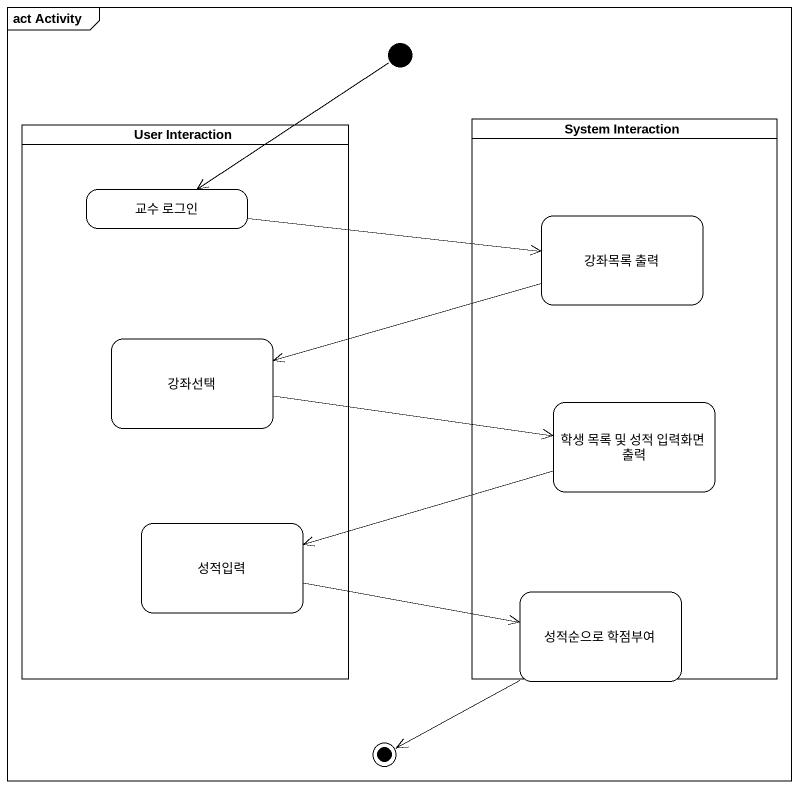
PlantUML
@startuml
mainframe act Activity
hide empty description
state initial1 <<start>>
state "System Interaction" as System_Interaction <<partition>> {
  state "강좌목록 출력" as 강좌목록_출력
  state "학생 목록 및 성적 입력화면 출력" as 학생_목록_및_성적_입력화면_출력
  state "성적순으로 학점부여" as 성적순으로_학점부여
}
state "User Interaction" as User_Interaction <<partition>> {
  state "교수 로그인" as 교수_로그인
  state 강좌선택
  state 성적입력
}
state final1 <<end>>
initial1 --> 교수_로그인
교수_로그인 -right-> 강좌목록_출력
강좌목록_출력 -left-> 강좌선택
강좌선택 -right-> 학생_목록_및_성적_입력화면_출력
학생_목록_및_성적_입력화면_출력 -left-> 성적입력
성적입력 -right-> 성적순으로_학점부여
성적순으로_학점부여 -left-> final1
@enduml
